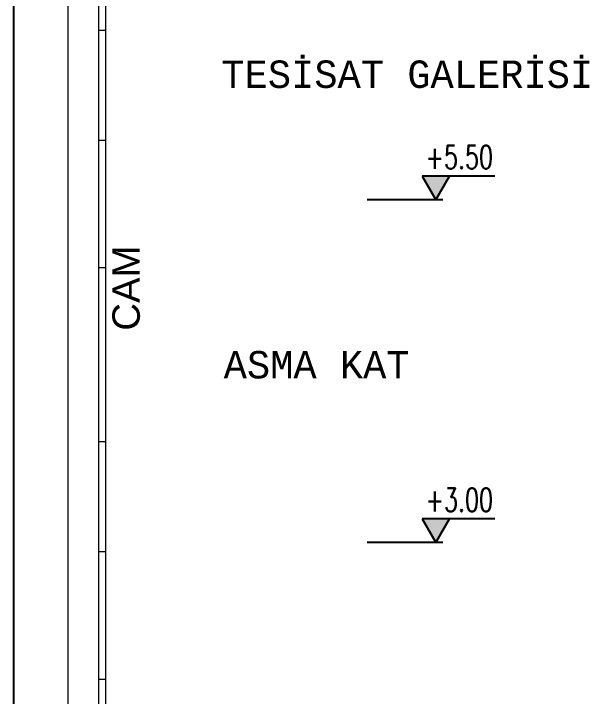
# Model space of a CAD drawing. Header units: inches. Extents: x -7543 to -822, y 102837 to 190349.
# Drawn here: x -828.1059 to -828.022, y 102836.8355 to 102836.935 of the extents above; entities that cross this region are included whole.
import ezdxf
from ezdxf.enums import TextEntityAlignment as Align

# ---------------------------------------------------------------- set-up
doc = ezdxf.new("R2010")
doc.units = ezdxf.units.IN
doc.header["$MEASUREMENT"] = 0
for name, color, linetype, lineweight in [('ICOL', 55, 'Continuous', 25), ('İZ DÜŞÜM', 253, 'Continuous', 20), ('YAZI', 7, 'Continuous', 25)]:
    doc.layers.add(name, color=color, linetype=linetype, lineweight=lineweight)
doc.layers.add('PENCERE', color=7, linetype='Continuous', lineweight=18, true_color=0xffb360)
doc.styles.add('ISIM', font='monos.ttf', dxfattribs={"width": 1.1, "height": 200})
doc.styles.add('KAPı-PEN', font='simplex.shx', dxfattribs={"width": 0.7, "height": 10})
doc.styles.add('TURKCE', font='arial.ttf')

msp = doc.modelspace()

# ---------------------------------------------------------------- hatches: boundary and pattern name
at = {"layer": 'ICOL'}
for points in [[(-828.046346, 102836.911349), (-828.042346, 102836.911349), (-828.044346, 102836.907885)], [(-828.046346, 102836.861349), (-828.042346, 102836.861349), (-828.044346, 102836.857885)]]:
    msp.add_hatch(color=2, dxfattribs=at).paths.add_polyline_path(points)

# ---------------------------------------------------------------- linework, layer by layer
msp.add_line((-828.105915, 102837.363885), (-828.105915, 102836.797885), dxfattribs=at)
at = {"layer": 'ICOL', "color": 2}
for p, q in [((-828.046346, 102836.911349), (-828.044346, 102836.907885)), ((-828.035732, 102836.911349), (-828.046346, 102836.911349)), ((-828.044346, 102836.907885), (-828.042346, 102836.911349)), ((-828.043346, 102836.907885), (-828.054346, 102836.907885)), ((-828.046346, 102836.861349), (-828.044346, 102836.857885)), ((-828.035732, 102836.861349), (-828.046346, 102836.861349)), ((-828.044346, 102836.857885), (-828.042346, 102836.861349)), ((-828.043346, 102836.857885), (-828.054346, 102836.857885))]:
    msp.add_line(p, q, dxfattribs=at)
at = {"layer": 'İZ DÜŞÜM'}
msp.add_line((-828.098018, 102837.363285), (-828.098018, 102836.798385), dxfattribs=at)
at = {"layer": 'PENCERE'}
for p, q in [((-828.093518, 102837.007285), (-828.093518, 102836.797885)), ((-828.092518, 102837.007285), (-828.092518, 102836.797885)), ((-828.092518, 102836.932565), (-828.093518, 102836.932565)), ((-828.092518, 102836.91653), (-828.093518, 102836.91653)), ((-828.092518, 102836.897938), (-828.093518, 102836.897938)), ((-828.092518, 102836.872565), (-828.093518, 102836.872565)), ((-828.092518, 102836.85653), (-828.093518, 102836.85653)), ((-828.092518, 102836.837938), (-828.093518, 102836.837938))]:
    msp.add_line(p, q, dxfattribs=at)

# ---------------------------------------------------------------- texts
at = {"layer": 'ICOL', "color": 2, "style": 'KAPı-PEN', "width": 0.7}
for tag, p in [('+5.50', (-828.04091, 102836.912418)), ('+3.00', (-828.04091, 102836.862418))]:
    msp.add_attdef(tag, text='+17.50', height=0.0034, dxfattribs=at).set_placement(p, align=Align.CENTER)
at = {"layer": 'YAZI', "style": 'ISIM'}
for s, p in [('TESİSAT GALERİSİ', (-828.075624, 102836.924193)), ('ASMA KAT', (-828.075286, 102836.881827))]:
    msp.add_text(s, height=0.004, dxfattribs=at).set_placement(p)
at = {"layer": 'YAZI', "style": 'TURKCE'}
msp.add_text('CAM', height=0.004, rotation=90, dxfattribs=at).set_placement((-828.087517, 102836.888793))

doc.saveas('drawing.dxf')
